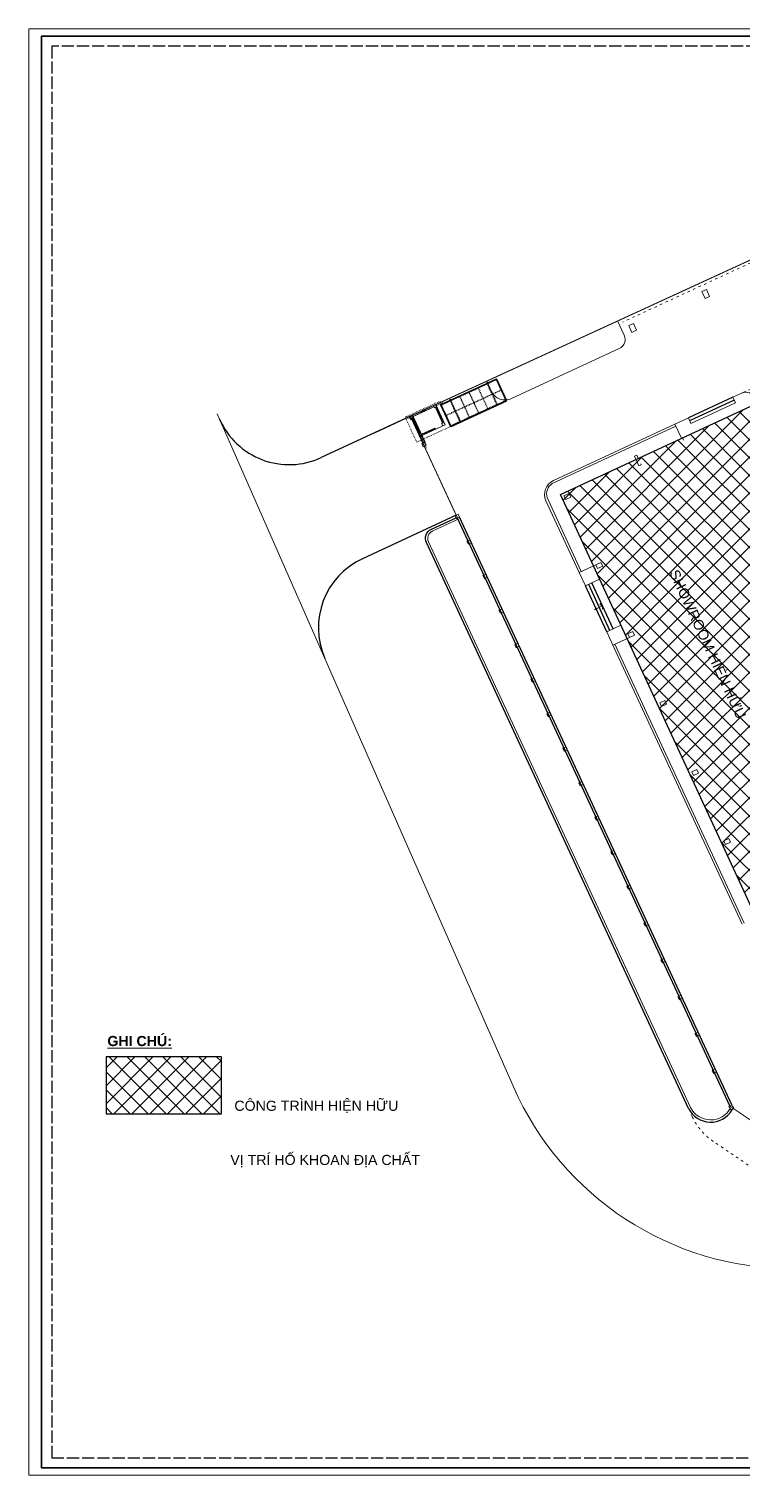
# Model space of a CAD drawing. Header units: millimetres. Extents: x 10670522 to 10987993, y 2186703 to 2710728.
# Drawn here: x 10670522 to 10740864, y 2186703 to 2329288 of the extents above; entities that cross this region are included whole.
import ezdxf

# ---------------------------------------------------------------- set-up
doc = ezdxf.new("R2010")
doc.units = ezdxf.units.MM
doc.header["$MEASUREMENT"] = 0
for name, pattern in [('ACAD_ISO02W100', [15, 12, -3]), ('ACAD_ISO03W100', [30, 12, -18]), ('ACAD_ISO05W100', [33, 24, -3, 0, -3, 0, -3]), ('DASHEDX2', [1.5, 1, -0.5])]:
    doc.linetypes.add(name, pattern=pattern)
for name, color, linetype, lineweight in [('251', 251, 'Continuous', 5), ('Khung ten - Net', 7, 'Continuous', 9), ('ranh gioi', 10, 'ACAD_ISO05W100', 80), ('TH-Cat tuong', 4, 'Continuous', 35), ('TH-Dim', 8, 'Continuous', 5), ('TH-Hatch', 55, 'Continuous', 5), ('TH-Net thay1', 2, 'Continuous', 25), ('TH-Net thay2', 3, 'Continuous', 18), ('TH-Net thay3', 5, 'Continuous', 30), ('TH-Netkhuat', 117, 'DASHEDX2', 5), ('TH-NetThayManh', 9, 'Continuous', 9), ('TH-Text', 7, 'Continuous', 9)]:
    doc.layers.add(name, color=color, linetype=linetype, lineweight=lineweight)
doc.styles.add('KHUNG TEN', font='ARIAL.TTF')
doc.linetypes.add('FENCELINE2', pattern='A,6.35,-2.54,[132,ltypeshp.shx,S=2.54,R=0,X=-2.54,Y=0],-2.54,25.4', length=36.83)

msp = doc.modelspace()

# ---------------------------------------------------------------- hatches: boundary and pattern name
at = {"layer": 'TH-Hatch'}
h = msp.add_hatch(dxfattribs=at)
h.set_pattern_fill('ANSI37', color=256, scale=10000, style=0)
h.set_pattern_definition([(45, (-52428.4, -392904.3), (-883.88348, 883.88348), []), (135, (-52428.4, -392904.3), (-883.88348, -883.88348), [])])
edge = h.paths.add_edge_path()
edge.add_line((10808767.9, 2228543.7), (10762817.3, 2228543.7))
edge.add_arc((10762817.6, 2251199.1), 22655.4, 204.856823, 269.999341, ccw=False)
edge.add_line((10742261, 2241675.8), (10722936.9, 2283387))
edge.add_line((10722936.9, 2283387), (10753623.7, 2297603.7))
edge.add_line((10753623.7, 2297603.7), (10767979.4, 2266616.6))
edge.add_line((10767979.4, 2266616.6), (10774767.5, 2262363.7))
edge.add_line((10774767.5, 2262363.7), (10808767.9, 2262363.7))
edge.add_line((10808767.9, 2262363.7), (10808767.9, 2228543.7))
h = msp.add_hatch(dxfattribs=at)
h.set_pattern_fill('ANSI37', color=256, scale=10000, style=0)
h.set_pattern_definition([(45, (-63896.9, -378143.8), (-883.88348, 883.88348), []), (135, (-63896.9, -378143.8), (-883.88348, -883.88348), [])])
h.paths.add_polyline_path([(10689501.1, 2227936), (10678132.4, 2227936), (10678132.4, 2222316.8), (10689501.1, 2222316.8)])

# ---------------------------------------------------------------- linework, layer by layer
at = {"layer": '251', "linetype": 'ACAD_ISO03W100', "ltscale": 5}
for p, q in [((10715738.2, 2294452.2), (10715647.3, 2294410.5)), ((10715800.8, 2294316), (10715710, 2294274.2)), ((10712104.1, 2292780.8), (10712013.3, 2292739.1)), ((10707742.9, 2290775.9), (10711427.6, 2292469.9)), ((10712166.8, 2292644.6), (10712075.9, 2292602.8)), ((10708258.3, 2291151.1), (10709733.5, 2287942.4))]:
    msp.add_line(p, q, dxfattribs=at)
at = {"layer": '251'}
for q in [(10726284.7, 2272021.3), (10727091.4, 2272064.4)]:
    msp.add_line((10727101.4, 2272399.7), q, dxfattribs=at)
at = {"layer": '251', "linetype": 'ACAD_ISO03W100', "ltscale": 5}
for points in [[(10714718.2, 2293864.6), (10716632.9, 2294745.1), (10716649.6, 2294708.8), (10714729, 2293825.5)], [(10715692.7, 2294431.4), (10715755.4, 2294295.1)], [(10716171.7, 2293270.1), (10715710, 2294274.2), (10715800.6, 2294315.9), (10716262.4, 2293311.8)], [(10716199, 2293282.7), (10715736.3, 2294288.8), (10715772.6, 2294305.5), (10716235.3, 2293299.4)], [(10714683.6, 2293804.6), (10711166.4, 2292187.2), (10711149.7, 2292223.5), (10714672.8, 2293843.7)], [(10714546.6, 2292088.9), (10713919.2, 2293453.1), (10713955.6, 2293469.9), (10714561.9, 2292151.4)], [(10715343.5, 2292845.2), (10714718.2, 2292557.7)], [(10714732.9, 2292608.5), (10715326.8, 2292881.6)], [(10715290.4, 2292864.9), (10714827.8, 2293870.9), (10714864.1, 2293887.7), (10715326.8, 2292881.6)], [(10715343.5, 2292845.2), (10715795.7, 2291862), (10715759.3, 2291845.3), (10715307.2, 2292828.5)], [(10715326.8, 2292881.6), (10716235.3, 2293299.4)], [(10716252, 2293263), (10715343.5, 2292845.2)], [(10716640.6, 2292250.6), (10716188.4, 2293233.8)], [(10716252, 2293263), (10716704.2, 2292279.8), (10716667.9, 2292263.1), (10716215.7, 2293246.3)], [(10716235.3, 2293299.4), (10717075.9, 2293686), (10717092.6, 2293649.6), (10716252, 2293263)], [(10716279.1, 2293275.5), (10716731.3, 2292292.2)], [(10714672.8, 2292536.8), (10711645.8, 2291144.7), (10711629.1, 2291181.1), (10714687.5, 2292587.6)], [(10712058.7, 2292760), (10712121.4, 2292623.7)], [(10714588.4, 2292093.8), (10714887.1, 2291444.2), (10714850.8, 2291427.5), (10714574.4, 2292028.5)], [(10714577.1, 2291301.6), (10717581.1, 2292683.1), (10717597.9, 2292646.7), (10714586, 2291261.7)], [(10716748, 2292255.9), (10716761.7, 2292226), (10716671.1, 2292184.3), (10716657.3, 2292214.2)], [(10714540.6, 2291240.8), (10712114.7, 2290125.2), (10712097.9, 2290161.5), (10714531.7, 2291280.7)]]:
    msp.add_lwpolyline(points, dxfattribs=at)
for points in [[(10715800.8, 2294316), (10715710, 2294274.2), (10715647.3, 2294410.5), (10715738.2, 2294452.2)], [(10717581.1, 2292683.1), (10717544.8, 2292666.4), (10716613.2, 2294692), (10716649.6, 2294708.8)], [(10712166.8, 2292644.6), (10712075.9, 2292602.8), (10712013.3, 2292739.1), (10712104.1, 2292780.8)], [(10713978.6, 2291026.4), (10713942.3, 2291009.7), (10713010.7, 2293035.3), (10713047, 2293052)], [(10711045.6, 2292569.4), (10712173.8, 2290116.2), (10708766.8, 2288549.4), (10707638.6, 2291002.6)], [(10712134.3, 2290178.2), (10712097.9, 2290161.5), (10711166.4, 2292187.2), (10711202.7, 2292203.9)], [(10713127.6, 2290554.8), (10713036.9, 2290513.1), (10712075.9, 2292602.9), (10712166.5, 2292644.6)], [(10713070.1, 2290608.6), (10713033.7, 2290591.8), (10712102.2, 2292617.5), (10712138.5, 2292634.2)]]:
    msp.add_lwpolyline(points, close=True, dxfattribs=at)
msp.add_circle((10715806.5, 2294430.2), 37.5, dxfattribs=at)
at = {"layer": 'DEFPOINTS', "linetype": 'ACAD_ISO02W100', "ltscale": 100}
msp.add_lwpolyline([(10847457.7, 2327588.2), (10672771.6, 2327588.2), (10672771.6, 2188402.7), (10847457.7, 2188402.7)], close=True, dxfattribs=at)
at = {"layer": 'Khung ten - Net', "color": 251, "lineweight": 5}
msp.add_lwpolyline([(10872157.7, 2329288.2), (10670521.6, 2329288.2), (10670521.6, 2186702.7), (10872157.7, 2186702.7)], close=True, dxfattribs=at)
at = {"layer": 'Khung ten - Net', "color": 1, "lineweight": 35}
msp.add_lwpolyline([(10671771.6, 2187402.7), (10871457.7, 2187402.7), (10871457.7, 2328588.2), (10671771.6, 2328588.2)], close=True, dxfattribs=at)
at = {"layer": 'ranh gioi', "linetype": 'FENCELINE2', "ltscale": 50, "const_width": 100}
msp.add_lwpolyline([(10811382.4, 2308292.7), (10815881.1, 2304071), (10815840.6, 2218363.7), (10746640.6, 2218363.7), (10739655.4, 2223082.9), (10708145, 2291098.3), (10753579.4, 2311972.6)], close=True, dxfattribs=at)
at = {"layer": 'TH-Cat tuong'}
msp.add_line((10727101.4, 2272399.7), (10726839.2, 2272608.8), dxfattribs=at)
at = {"layer": 'TH-Cat tuong', "ltscale": 1200}
msp.add_lwpolyline([(10717624.9, 2292623), (10712128.4, 2290095.3), (10711146.4, 2292230.6), (10714670.7, 2293851.3), (10716642.9, 2294758.3), (10717624.9, 2292623)], dxfattribs=at)
at = {"layer": 'TH-Cat tuong'}
msp.add_circle((10726466.2, 2272105.4), 50, dxfattribs=at)
at = {"layer": 'TH-Dim'}
for p, q in [((10710748, 2292019.9), (10710520.8, 2291915.4)), ((10710611.7, 2291957.2), (10711321, 2290414.4)), ((10711389.1, 2290445.8), (10710679.8, 2291988.5)), ((10710716.6, 2292088.2), (10711562.5, 2290248.1)), ((10709063.9, 2289099.4), (10708145, 2291098.3)), ((10709027.7, 2289357.9), (10708317.5, 2290902.5)), ((10709073.1, 2289378.8), (10708363, 2290923.4)), ((10711457.3, 2290477.1), (10711321, 2290414.4)), ((10709186.7, 2289431), (10708959.5, 2289326.6)), ((10710608.5, 2289809.5), (10709063.9, 2289099.4)), ((10710556.3, 2289923.1), (10709238.9, 2289317.4)), ((10710577.2, 2289877.7), (10709259.8, 2289272)), ((10710608.5, 2289809.5), (10710556.3, 2289923.1))]:
    msp.add_line(p, q, dxfattribs=at)
for points in [[(10710643.6, 2292247), (10711562.5, 2290248.1), (10709063.9, 2289099.4), (10708145, 2291098.3)], [(10709644.1, 2291787.5), (10709696.3, 2291674), (10709196.6, 2291444.2), (10709144.4, 2291557.8)], [(10709673.1, 2291724.6), (10709644.1, 2291787.5), (10709144.4, 2291557.8), (10709173.3, 2291494.9)]]:
    msp.add_lwpolyline(points, close=True, dxfattribs=at)
at = {"layer": 'TH-Net thay1'}
msp.add_lwpolyline([(10808767.9, 2228543.7), (10762817.3, 2228543.7, -0.29214822), (10742261, 2241675.8), (10722936.9, 2283387), (10753623.7, 2297603.7), (10767979.4, 2266616.6), (10774767.5, 2262363.7), (10808767.9, 2262363.7), (10808767.9, 2228543.7)], format="xyb", dxfattribs=at)
msp.add_lwpolyline([(10678132.4, 2222316.8), (10689501.1, 2222316.8), (10689501.1, 2227936), (10678132.4, 2227936)], close=True, dxfattribs=at)
at = {"layer": 'TH-Net thay2', "linetype": 'ACAD_ISO03W100', "ltscale": 20}
msp.add_line((10753672.5, 2311766.2), (10729085.2, 2300375.4), dxfattribs=at)
at = {"layer": 'TH-Net thay2', "linetype": 'Continuous'}
for p, q in [((10729236.9, 2299096.4), (10728590.5, 2300491.7)), ((10728749.9, 2297768.6), (10718124.1, 2292845.8)), ((10716130.7, 2293580.2), (10715731.2, 2294449)), ((10689088.5, 2291353.5), (10689330.4, 2290804.2)), ((10689088.5, 2291353.5), (10689124.8, 2291270.9)), ((10734239.4, 2290320.5), (10722253.2, 2284767.5)), ((10734239.4, 2290320.5), (10722253.2, 2284767.5)), ((10724805.8, 2275689.5), (10721522.7, 2282775.9)), ((10724805.8, 2275689.5), (10721522.7, 2282775.9)), ((10699710.1, 2267229.6), (10718318.4, 2224966.4)), ((10699710.1, 2267229.6), (10718318.4, 2224966.4)), ((10740863.6, 2241028.5), (10728126.6, 2268521.4)), ((10740863.6, 2241028.5), (10728126.6, 2268521.4)), ((10739544.3, 2223061), (10739843.7, 2223199.7)), ((10739544.3, 2223061), (10739843.7, 2223199.7)), ((10739650.3, 2222832.2), (10739544.3, 2223061)), ((10739650.3, 2222832.2), (10739544.3, 2223061)), ((10739909.2, 2223058.4), (10739843.7, 2223199.7)), ((10739909.2, 2223058.4), (10739843.7, 2223199.7)), ((10739862.7, 2222696.5), (10740040.4, 2222974.6)), ((10739862.7, 2222696.5), (10740040.4, 2222974.6)), ((10740040.4, 2222974.6), (10739909.2, 2223058.4)), ((10740040.4, 2222974.6), (10739909.2, 2223058.4)), ((10739862.7, 2222696.5), (10739650.3, 2222832.2)), ((10739862.7, 2222696.5), (10739650.3, 2222832.2))]:
    msp.add_line(p, q, dxfattribs=at)
at = {"layer": 'TH-Net thay2', "ltscale": 1200}
for p, q in [((10734986.6, 2288969.4), (10730622.2, 2286947.5)), ((10735089.6, 2288747.1), (10734986.6, 2288969.4)), ((10730475.1, 2287265), (10730248.2, 2287159.9)), ((10730248.2, 2287159.9), (10730687.5, 2286211.8)), ((10730622.2, 2286947.5), (10730475.1, 2287265)), ((10730687.5, 2286211.8), (10730914.4, 2286316.9)), ((10730872.3, 2286407.6), (10730914.4, 2286316.9))]:
    msp.add_line(p, q, dxfattribs=at)
at = {"layer": 'TH-Net thay2', "linetype": 'Continuous'}
for points in [[(10737208.1, 2302705.9), (10737661.8, 2302916), (10737346.5, 2303596.5), (10736892.8, 2303386.4)], [(10730003.7, 2299368.2), (10730457.4, 2299578.4), (10730142.1, 2300258.9), (10729688.4, 2300048.7)], [(10708045.5, 2291051.4), (10708184.2, 2290752), (10708483.6, 2290890.7), (10708344.9, 2291190.1)], [(10708045.5, 2291051.4), (10708184.2, 2290752), (10708483.6, 2290890.7), (10708344.9, 2291190.1)], [(10709274.7, 2288398.2), (10709413.4, 2288098.7), (10709712.8, 2288237.4), (10709574.1, 2288536.9)], [(10709274.7, 2288398.2), (10709413.4, 2288098.7), (10709712.8, 2288237.4), (10709574.1, 2288536.9)], [(10712704.8, 2280994.1), (10712566.1, 2281293.6), (10712865.5, 2281432.3), (10713004.3, 2281132.9)], [(10712704.8, 2280994.1), (10712566.1, 2281293.6), (10712865.5, 2281432.3), (10713004.3, 2281132.9)], [(10713867.1, 2278485.3), (10713728.4, 2278784.7), (10714027.8, 2278923.4), (10714166.6, 2278624)], [(10713867.1, 2278485.3), (10713728.4, 2278784.7), (10714027.8, 2278923.4), (10714166.6, 2278624)], [(10715443.5, 2275082.7), (10715304.8, 2275382.1), (10715604.2, 2275520.9), (10715742.9, 2275221.4)], [(10715443.5, 2275082.7), (10715304.8, 2275382.1), (10715604.2, 2275520.9), (10715742.9, 2275221.4)], [(10717019.8, 2271680.1), (10716881.1, 2271979.5), (10717180.6, 2272118.3), (10717319.3, 2271818.8)], [(10717019.8, 2271680.1), (10716881.1, 2271979.5), (10717180.6, 2272118.3), (10717319.3, 2271818.8)], [(10718596.2, 2268277.5), (10718457.5, 2268577), (10718756.9, 2268715.7), (10718895.6, 2268416.3)], [(10718596.2, 2268277.5), (10718457.5, 2268577), (10718756.9, 2268715.7), (10718895.6, 2268416.3)], [(10720172.6, 2264874.9), (10720033.8, 2265174.4), (10720333.3, 2265313.1), (10720472, 2265013.7)], [(10720172.6, 2264874.9), (10720033.8, 2265174.4), (10720333.3, 2265313.1), (10720472, 2265013.7)], [(10721748.9, 2261472.4), (10721610.2, 2261771.8), (10721909.6, 2261910.5), (10722048.4, 2261611.1)], [(10721748.9, 2261472.4), (10721610.2, 2261771.8), (10721909.6, 2261910.5), (10722048.4, 2261611.1)], [(10723325.3, 2258069.8), (10723186.6, 2258369.2), (10723486, 2258507.9), (10723624.7, 2258208.5)], [(10723325.3, 2258069.8), (10723186.6, 2258369.2), (10723486, 2258507.9), (10723624.7, 2258208.5)], [(10724901.6, 2254667.2), (10724762.9, 2254966.6), (10725062.4, 2255105.3), (10725201.1, 2254805.9)], [(10724901.6, 2254667.2), (10724762.9, 2254966.6), (10725062.4, 2255105.3), (10725201.1, 2254805.9)], [(10726478, 2251264.6), (10726339.3, 2251564), (10726638.7, 2251702.8), (10726777.4, 2251403.3)], [(10726478, 2251264.6), (10726339.3, 2251564), (10726638.7, 2251702.8), (10726777.4, 2251403.3)], [(10728054.4, 2247862), (10727915.6, 2248161.4), (10728215.1, 2248300.2), (10728353.8, 2248000.7)], [(10728054.4, 2247862), (10727915.6, 2248161.4), (10728215.1, 2248300.2), (10728353.8, 2248000.7)], [(10729630.7, 2244459.4), (10729492, 2244758.9), (10729791.4, 2244897.6), (10729930.2, 2244598.2)], [(10729630.7, 2244459.4), (10729492, 2244758.9), (10729791.4, 2244897.6), (10729930.2, 2244598.2)], [(10731312.2, 2240830), (10731173.5, 2241129.4), (10731472.9, 2241268.2), (10731611.6, 2240968.7)], [(10731312.2, 2240830), (10731173.5, 2241129.4), (10731472.9, 2241268.2), (10731611.6, 2240968.7)], [(10732993.6, 2237200.6), (10732854.9, 2237500), (10733154.3, 2237638.7), (10733293.1, 2237339.3)], [(10732993.6, 2237200.6), (10732854.9, 2237500), (10733154.3, 2237638.7), (10733293.1, 2237339.3)], [(10734675.1, 2233571.2), (10734536.4, 2233870.6), (10734835.8, 2234009.3), (10734974.5, 2233709.9)], [(10734675.1, 2233571.2), (10734536.4, 2233870.6), (10734835.8, 2234009.3), (10734974.5, 2233709.9)], [(10736356.5, 2229941.7), (10736217.8, 2230241.2), (10736517.2, 2230379.9), (10736656, 2230080.5)], [(10736356.5, 2229941.7), (10736217.8, 2230241.2), (10736517.2, 2230379.9), (10736656, 2230080.5)], [(10738038, 2226312.3), (10737899.3, 2226611.7), (10738198.7, 2226750.5), (10738337.4, 2226451)], [(10738038, 2226312.3), (10737899.3, 2226611.7), (10738198.7, 2226750.5), (10738337.4, 2226451)]]:
    msp.add_lwpolyline(points, close=True, dxfattribs=at)
at = {"layer": 'TH-Net thay2'}
for points in [[(10723295.4, 2283255.5), (10723794.4, 2283486.7), (10723962.6, 2283123.8), (10723463.5, 2282892.6)], [(10726448.1, 2276450.3), (10726947.1, 2276681.5), (10727115.3, 2276318.6), (10726616.2, 2276087.4)], [(10729600.8, 2269645.2), (10730099.9, 2269876.4), (10730268, 2269513.4), (10729769, 2269282.2)], [(10732753.5, 2262840), (10733252.6, 2263071.2), (10733420.7, 2262708.2), (10732921.7, 2262477)], [(10735906.3, 2256034.8), (10736405.3, 2256266), (10736573.4, 2255903.1), (10736074.4, 2255671.9)], [(10739059, 2249229.6), (10739558, 2249460.8), (10739726.2, 2249097.9), (10739227.1, 2248866.7)]]:
    msp.add_lwpolyline(points, close=True, dxfattribs=at)
at = {"layer": 'TH-Net thay2', "linetype": 'Continuous'}
for centre, radius, start, end in [((10728329.6, 2298676), 1000, 294.857483, 24.857483), ((10717493.5, 2294206.9), 1500, 204.696493, 294.857483), ((10722883.8, 2283406.5), 1500, 114.857483, 204.857483), ((10722883.8, 2283406.5), 1500, 114.857483, 204.857483), ((10745774.8, 2237055.4), 30000, 203.763658, 269.9347), ((10745774.8, 2237055.4), 30000, 203.763658, 269.9347)]:
    msp.add_arc(centre, radius, start, end, dxfattribs=at)
at = {"layer": 'TH-Net thay3'}
for p, q in [((10739955.8, 2292968.8), (10735564.2, 2290934.2)), ((10740081.9, 2292696.6), (10735690.3, 2290662)), ((10708145.3, 2291097.7), (10699347, 2287021.6)), ((10708145, 2291098.3), (10704697, 2289500.9)), ((10708284, 2290798.2), (10709374.5, 2288444.4)), ((10708483.6, 2290890.7), (10709574.1, 2288536.9)), ((10712665.9, 2281339.8), (10703421.5, 2277057)), ((10739644.1, 2223107.2), (10712804.6, 2281040.4)), ((10739843.7, 2223199.7), (10713004.3, 2281132.9)), ((10727517.1, 2269837), (10725415.3, 2274373.8)), ((10727834.7, 2269984.2), (10725732.9, 2274520.9)), ((10728152.3, 2270131.3), (10726050.5, 2274668.1))]:
    msp.add_line(p, q, dxfattribs=at)
msp.add_lwpolyline([(10735573, 2222854.8), (10709730.8, 2278635.4, -0.41421356), (10710217.8, 2279963.2), (10712658.6, 2281093.9)], format="xyb", dxfattribs=at)
for centre, radius, start, end in [((10696194.3, 2293826.8), 7500, 203.766563, 294.857483), ((10706574.2, 2270251.8), 7500, 114.857483, 203.763658), ((10737761.2, 2223948.5), 2446.3, 206.558242, 329.214107)]:
    msp.add_arc(centre, radius, start, end, dxfattribs=at)
at = {"layer": 'TH-Netkhuat', "ltscale": 500}
msp.add_line((10740817.7, 2293368.1), (10750507, 2297534.2), dxfattribs=at)
at = {"layer": 'TH-NetThayManh'}
for p, q in [((10740817.7, 2293368.1), (10739955.8, 2292968.8)), ((10740208, 2292424.4), (10739955.8, 2292968.8)), ((10740208, 2292424.4), (10735816.4, 2290389.8)), ((10699710.1, 2267229.6), (10689330.4, 2290804.2)), ((10734331.9, 2290120.9), (10722139.6, 2284472.4)), ((10735564.2, 2290934.2), (10734239.4, 2290320.5)), ((10734886.8, 2288923.2), (10734239.4, 2290320.5)), ((10735816.4, 2290389.8), (10735564.2, 2290934.2)), ((10725005.4, 2275782), (10721626.9, 2283074.5)), ((10726448.1, 2276450.3), (10724805.8, 2275689.5)), ((10725415.3, 2274373.8), (10724805.8, 2275689.5)), ((10726812.6, 2275021.2), (10725415.3, 2274373.8)), ((10728914.4, 2270484.4), (10727517.1, 2269837)), ((10728126.6, 2268521.4), (10727517.1, 2269837)), ((10729769, 2269282.2), (10728126.6, 2268521.4)), ((10741063.3, 2241120.9), (10728326.3, 2268613.8))]:
    msp.add_line(p, q, dxfattribs=at)
at = {"layer": 'TH-NetThayManh', "ltscale": 0.05}
for p, q in [((10709144.4, 2291557.8), (10708145, 2291098.3)), ((10709196.6, 2291444.2), (10708424.3, 2291089.1)), ((10709144.4, 2291557.8), (10709196.6, 2291444.2)), ((10710643.6, 2292247), (10709644.1, 2291787.5)), ((10709644.1, 2291787.5), (10709696.3, 2291674)), ((10710468.6, 2292029), (10709696.3, 2291674)), ((10711335.4, 2290143.7), (10711230.1, 2290372.7))]:
    msp.add_line(p, q, dxfattribs=at)
for points in [[(10710416.4, 2292142.6), (10710520.8, 2291915.4), (10710748, 2292019.9), (10710643.6, 2292247)], [(10708145, 2291098.3), (10708249.4, 2290871.1), (10708476.5, 2290975.6), (10708372.1, 2291202.7)], [(10711230.1, 2290372.7), (10711335.4, 2290143.7), (10711562.5, 2290248.1), (10711457.3, 2290477.1)], [(10708959.5, 2289326.6), (10709063.9, 2289099.4), (10709291.1, 2289203.8), (10709186.7, 2289431)]]:
    msp.add_lwpolyline(points, close=True, dxfattribs=at)
at = {"layer": 'TH-NetThayManh'}
msp.add_lwpolyline([(10712850.9, 2280940.6), (10710310.3, 2279763.5, 0.41421356), (10709930.4, 2278727.9), (10735771.2, 2222950.3)], format="xyb", dxfattribs=at)
at = {"layer": 'TH-NetThayManh', "linetype": 'ACAD_ISO03W100', "ltscale": 20}
msp.add_lwpolyline([(10748551.8, 2214563.7), (10747314.1, 2214563.7, -0.14964135), (10743955.3, 2215591.9), (10738035.3, 2219591.4, -0.13653779), (10735950.1, 2222041), (10735573, 2222854.8)], format="xyb", dxfattribs=at)
at = {"layer": 'TH-NetThayManh'}
for centre, radius, start, end in [((10741238.1, 2292460.8), 1000, 24.857483, 114.857483), ((10722883.8, 2283406.5), 1300, 124.920757, 194.794208), ((10737761.2, 2223948.5), 2226.3, 206.558242, 332.342193)]:
    msp.add_arc(centre, radius, start, end, dxfattribs=at)

# ---------------------------------------------------------------- texts
at = {"layer": 'TH-Text', "color": 7, "insert": (10740743.7, 2261308.8), "char_height": 1000, "attachment_point": 6, "rotation": 294.857483, "style": 'KHUNG TEN'}
msp.add_mtext('SHOWROOM HIỆN HỮU', dxfattribs=at)
at = {"layer": 'TH-Text', "color": 7, "char_height": 1000, "attachment_point": 4, "style": 'KHUNG TEN'}
for s, insert in [('{\\fArial|b1|i0|c0|p34;\\LGHI CHÚ:}', (10678261.3, 2229492)), ('CÔNG TRÌNH HIỆN HỮU', (10690786.8, 2223007.1)), ('VỊ TRÍ HỐ KHOAN ĐỊA CHẤT', (10690386.5, 2217666.3))]:
    msp.add_mtext(s, dxfattribs=dict(at, insert=insert))

doc.saveas('drawing.dxf')
